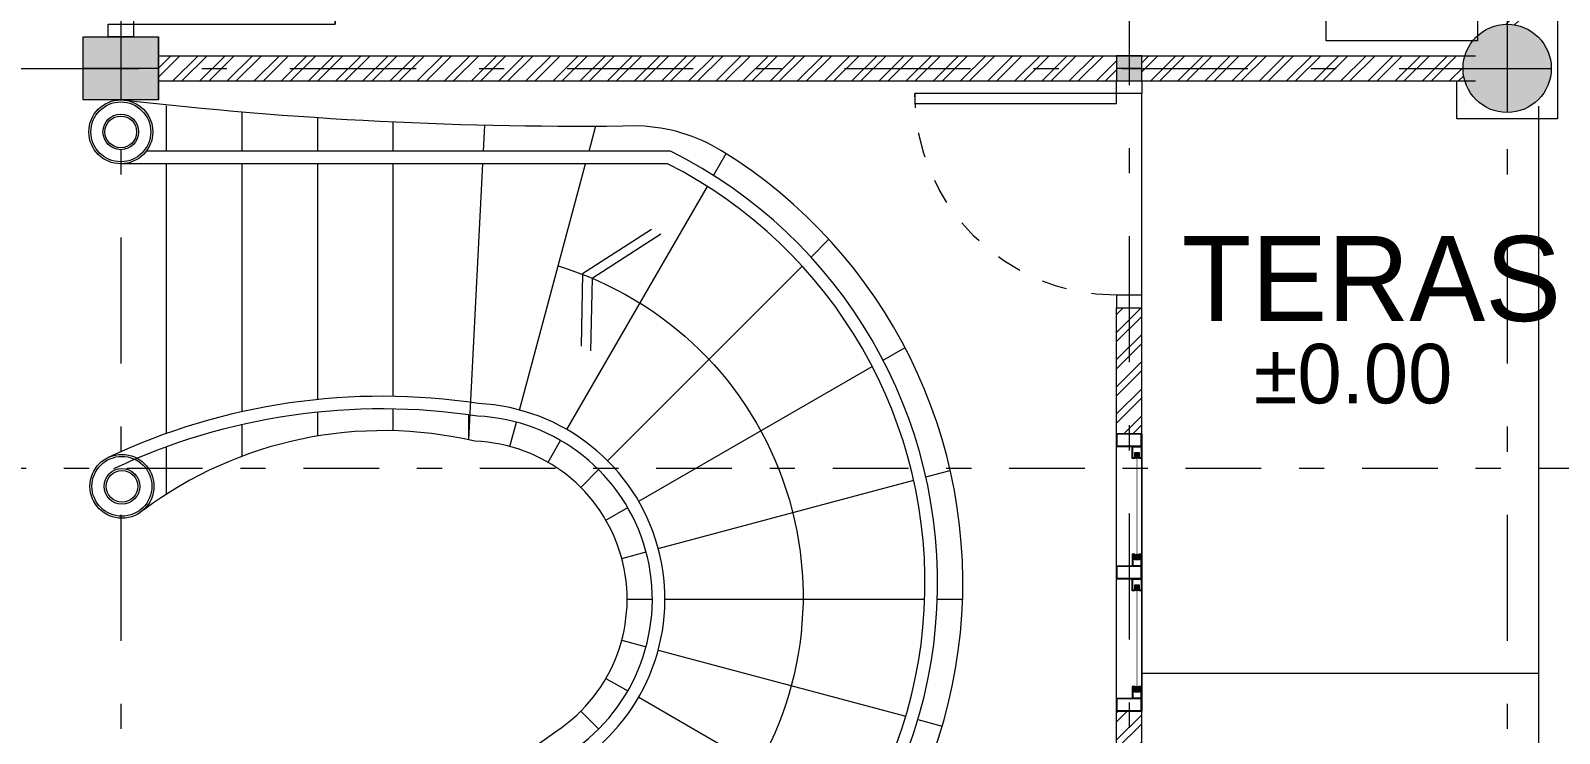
# Model space of a CAD drawing. Header units: millimetres. Extents: x -667 to -468, y -723 to -475.
# Drawn here: x -648.01 to -641.94, y -515.33 to -512.54 of the extents above; entities that cross this region are included whole.
import ezdxf

# ---------------------------------------------------------------- set-up
doc = ezdxf.new("R2010")
doc.units = ezdxf.units.MM
for name, pattern in [('CENTER', [2, 1.25, -0.25, 0.25, -0.25]), ('DASHDOT', [1, 0.5, -0.25, 0, -0.25]), ('HIDDEN', [0.375, 0.25, -0.125])]:
    doc.linetypes.add(name, pattern=pattern)
doc.layers.get('0').update_dxf_attribs({"lineweight": 9})
for name, color, linetype, lineweight in [('BLOCK', 231, 'Continuous', 5), ('COLUMN', 11, 'Continuous', 9), ('dinding', 36, 'Continuous', 9), ('DOOR', 6, 'Continuous', 5), ('Furniture', 172, 'Continuous', 0), ('GRID', 250, 'CENTER', 0), ('HIDDEN', 9, 'HIDDEN', 5), ('NOTASI', 250, 'Continuous', 5), ('pintu', 6, 'Continuous', 5), ('TEXT', 26, 'Continuous', 5)]:
    doc.layers.add(name, color=color, linetype=linetype, lineweight=lineweight)
doc.styles.get("Standard").update_dxf_attribs({"font": 'arial.ttf'})

# ---------------------------------------------------------------- blocks, each defined once
blk = doc.blocks.new('FFFF')
at = {"layer": 'NOTASI', "ltscale": 0.01}
h = blk.add_hatch(color=256, dxfattribs=at)
h.paths.add_polyline_path([(-508.3704, -250.991), (-508.4954, -250.991), (-508.4954, -251.141), (-508.3704, -251.141)])
h.paths.add_polyline_path([(-508.3704, -251.141), (-508.4954, -251.141), (-508.4954, -251.291), (-508.3704, -251.291)])
h.paths.add_polyline_path([(-508.4954, -251.141), (-508.6204, -251.141), (-508.6204, -251.291), (-508.4954, -251.291)])
h.paths.add_polyline_path([(-508.4954, -250.991), (-508.6204, -250.991), (-508.6204, -251.141), (-508.4954, -251.141)])
at = {"ltscale": 0.01}
for p, q in [((-508.3704, -250.991), (-508.6204, -250.991)), ((-508.4954, -250.991), (-508.4954, -251.291)), ((-508.6204, -251.141), (-508.3704, -251.141))]:
    blk.add_line(p, q, dxfattribs=at)
blk.add_lwpolyline([(-508.6204, -250.991), (-508.3704, -250.991), (-508.3704, -251.291), (-508.6204, -251.291)], close=True, dxfattribs=at)
blk = doc.blocks.new('32')
at = {"layer": 'NOTASI'}
h = blk.add_hatch(color=256, dxfattribs=at)
h.paths.add_polyline_path([(2106.8221, 191.4695), (2106.7721, 191.4695), (2106.7721, 191.4195), (2106.8221, 191.4195)])
h.paths.add_polyline_path([(2106.8721, 191.4695), (2106.8221, 191.4695), (2106.8221, 191.4195), (2106.8721, 191.4195)])
h.paths.add_polyline_path([(2106.8721, 191.4195), (2106.8221, 191.4195), (2106.8221, 191.3695), (2106.8721, 191.3695)])
h.paths.add_polyline_path([(2106.8221, 191.4195), (2106.7721, 191.4195), (2106.7721, 191.3695), (2106.8221, 191.3695)])
at = {"layer": 'BLOCK'}
for p, q in [((2106.8221, 191.4695), (2106.8221, 191.3695)), ((2106.7721, 191.4195), (2106.8721, 191.4195))]:
    blk.add_line(p, q, dxfattribs=at)
blk.add_lwpolyline([(2106.8721, 191.4695), (2106.7721, 191.4695), (2106.7721, 191.3695), (2106.8721, 191.3695)], close=True, dxfattribs=at)
blk = doc.blocks.new('*U583')
for points in [[(81023.4, 24533.4), (81023.4, 25333.4), (81063.4, 25333.4), (81063.4, 24533.4)], [(81023.4, 24533.4), (80973.4, 24533.4), (80973.4, 24433.4), (81023.4, 24433.4)], [(81873.4, 24433.4), (81823.4, 24433.4), (81823.4, 24533.4), (81873.4, 24533.4)]]:
    blk.add_lwpolyline(points, close=True)
at = {"layer": 'HIDDEN'}
blk.add_arc((81023.4, 24533.4), 800, 0, 90, dxfattribs=at)
blk = doc.blocks.new('*U579')
for points in [[(80973.4, 24533.4), (81023.4, 24533.4), (81023.4, 24433.4), (80973.4, 24433.4)], [(81823.4, 24433.4), (81873.4, 24433.4), (81873.4, 24533.4), (81823.4, 24533.4)], [(81823.4, 24433.4), (81823.4, 23633.4), (81783.4, 23633.4), (81783.4, 24433.4)]]:
    blk.add_lwpolyline(points, close=True)
at = {"layer": 'HIDDEN'}
blk.add_arc((81823.4, 24433.4), 800, 180, 270, dxfattribs=at)
blk = doc.blocks.new('kolommm bulat')
at = {"layer": 'NOTASI'}
h = blk.add_hatch(color=256, dxfattribs=at)
h.paths.add_polyline_path([(-808.9141, -494.9305), (-808.9141, -495.1055), (-808.7391, -495.1055, 0.414214)])
h.paths.add_polyline_path([(-808.9141, -494.9305, 0.414214), (-809.0891, -495.1055), (-808.9141, -495.1055)])
h.paths.add_polyline_path([(-808.9141, -495.1055), (-809.0891, -495.1055, 0.414214), (-808.9141, -495.2805)])
h.paths.add_polyline_path([(-808.7391, -495.1055), (-808.9141, -495.1055), (-808.9141, -495.2805, 0.414214)])
for p, q in [((-808.9141, -494.9305), (-808.9141, -495.2805)), ((-809.0891, -495.1055), (-808.7391, -495.1055))]:
    blk.add_line(p, q)
blk.add_circle((-808.9141, -495.1055), 0.175)
blk = doc.blocks.new('FCE')
h = blk.add_hatch()
h.set_pattern_fill('ANSI31', color=30, scale=0.02, angle=-180, style=0)
h.set_pattern_definition([(45, (-1849.7851361, -2568.5427676), (-0.0017677669529, 0.0017677669529), [])])
h.paths.add_polyline_path([(-655.011, -509.7223), (-655.009, -509.7223, -0.354282), (-655.007, -509.7193), (-655.027, -509.7193), (-655.027, -509.7273), (-655.011, -509.7273)])
h.paths.add_polyline_path([(-655.027, -509.7113), (-655.027, -509.7193), (-655.007, -509.7193, -0.354282), (-655.009, -509.7163), (-655.011, -509.7163), (-655.011, -509.7113)])
h = blk.add_hatch()
h.set_pattern_fill('ANSI31', color=30, scale=0.02, angle=-180, style=0)
h.set_pattern_definition([(135, (540.1511286, -2568.5427676), (0.0017677669529, 0.0017677669529), [])])
h.paths.add_polyline_path([(-654.623, -509.7223), (-654.625, -509.7223, 0.354282), (-654.627, -509.7193), (-654.607, -509.7193), (-654.607, -509.7273), (-654.623, -509.7273)])
h.paths.add_polyline_path([(-654.607, -509.7113), (-654.607, -509.7193), (-654.627, -509.7193, 0.354282), (-654.625, -509.7163), (-654.623, -509.7163), (-654.623, -509.7113)])
h = blk.add_hatch()
h.set_pattern_fill('ANSI31', color=30, scale=0.02, angle=-180, style=0)
h.set_pattern_definition([(45, (-1849.2601361, -2568.5427676), (-0.0017677669529, 0.0017677669529), [])])
h.paths.add_polyline_path([(-654.486, -509.7223), (-654.484, -509.7223, -0.354282), (-654.482, -509.7193), (-654.502, -509.7193), (-654.502, -509.7273), (-654.486, -509.7273)])
h.paths.add_polyline_path([(-654.502, -509.7113), (-654.502, -509.7193), (-654.482, -509.7193, -0.354282), (-654.484, -509.7163), (-654.486, -509.7163), (-654.486, -509.7113)])
h = blk.add_hatch()
h.set_pattern_fill('ANSI31', color=30, scale=0.02, angle=-180, style=0)
h.set_pattern_definition([(135, (540.6761286, -2568.5427676), (0.0017677669529, 0.0017677669529), [])])
h.paths.add_polyline_path([(-654.098, -509.7223), (-654.1, -509.7223, 0.354282), (-654.102, -509.7193), (-654.082, -509.7193), (-654.082, -509.7273), (-654.098, -509.7273)])
h.paths.add_polyline_path([(-654.082, -509.7113), (-654.082, -509.7193), (-654.102, -509.7193, 0.354282), (-654.1, -509.7163), (-654.098, -509.7163), (-654.098, -509.7113)])
for points in [[(-655.0545, -509.6381), (-655.1045, -509.6381), (-655.1045, -509.7381), (-655.0545, -509.7381)], [(-655.1045, -509.6381), (-654.0045, -509.6381), (-654.0045, -509.7381), (-655.1045, -509.7381)], [(-655.0565, -509.6401), (-655.1025, -509.6401), (-655.1025, -509.7361), (-655.0565, -509.7361)], [(-654.5295, -509.6381), (-654.5795, -509.6381), (-654.5795, -509.7381), (-654.5295, -509.7381)], [(-654.5315, -509.6401), (-654.5775, -509.6401), (-654.5775, -509.7361), (-654.5315, -509.7361)], [(-654.0045, -509.6381), (-654.0545, -509.6381), (-654.0545, -509.7381), (-654.0045, -509.7381)], [(-654.0065, -509.6401), (-654.0525, -509.6401), (-654.0525, -509.7361), (-654.0065, -509.7361)], [(-655.029, -509.7093), (-655.009, -509.7093), (-655.009, -509.7026), (-655.0525, -509.7026), (-655.0525, -509.7361), (-655.009, -509.7361), (-655.009, -509.7293), (-655.029, -509.7293)], [(-654.605, -509.7093), (-654.625, -509.7093), (-654.625, -509.7026), (-654.5815, -509.7026), (-654.5815, -509.7361), (-654.625, -509.7361), (-654.625, -509.7293), (-654.605, -509.7293)], [(-654.504, -509.7093), (-654.484, -509.7093), (-654.484, -509.7026), (-654.5275, -509.7026), (-654.5275, -509.7361), (-654.484, -509.7361), (-654.484, -509.7293), (-654.504, -509.7293)], [(-654.08, -509.7093), (-654.1, -509.7093), (-654.1, -509.7026), (-654.0565, -509.7026), (-654.0565, -509.7361), (-654.1, -509.7361), (-654.1, -509.7293), (-654.08, -509.7293)]]:
    blk.add_lwpolyline(points, close=True)
for points in [[(-655.009, -509.7133), (-655.009, -509.7113), (-655.009, -509.7163), (-655.009, -509.7113), (-655.007, -509.7113), (-655.007, -509.7006), (-655.0545, -509.7006), (-655.0545, -509.7381), (-655.007, -509.7381), (-655.007, -509.7273), (-655.009, -509.7273), (-655.009, -509.7223), (-655.009, -509.7273)], [(-655.009, -509.7223), (-655.011, -509.7223), (-655.011, -509.7273), (-655.027, -509.7273), (-655.027, -509.7113), (-655.011, -509.7113), (-655.011, -509.7163), (-655.009, -509.7163)], [(-654.625, -509.7133), (-654.625, -509.7113), (-654.625, -509.7163), (-654.625, -509.7113), (-654.627, -509.7113), (-654.627, -509.7006), (-654.5795, -509.7006), (-654.5795, -509.7381), (-654.627, -509.7381), (-654.627, -509.7273), (-654.625, -509.7273), (-654.625, -509.7223), (-654.625, -509.7273)], [(-654.625, -509.7223), (-654.623, -509.7223), (-654.623, -509.7273), (-654.607, -509.7273), (-654.607, -509.7113), (-654.623, -509.7113), (-654.623, -509.7163), (-654.625, -509.7163)], [(-654.484, -509.7133), (-654.484, -509.7113), (-654.484, -509.7163), (-654.484, -509.7113), (-654.482, -509.7113), (-654.482, -509.7006), (-654.5295, -509.7006), (-654.5295, -509.7381), (-654.482, -509.7381), (-654.482, -509.7273), (-654.484, -509.7273), (-654.484, -509.7223), (-654.484, -509.7273)], [(-654.484, -509.7223), (-654.486, -509.7223), (-654.486, -509.7273), (-654.502, -509.7273), (-654.502, -509.7113), (-654.486, -509.7113), (-654.486, -509.7163), (-654.484, -509.7163)], [(-654.1, -509.7133), (-654.1, -509.7113), (-654.1, -509.7163), (-654.1, -509.7113), (-654.102, -509.7113), (-654.102, -509.7006), (-654.0545, -509.7006), (-654.0545, -509.7381), (-654.102, -509.7381), (-654.102, -509.7273), (-654.1, -509.7273), (-654.1, -509.7223), (-654.1, -509.7273)], [(-654.1, -509.7223), (-654.098, -509.7223), (-654.098, -509.7273), (-654.082, -509.7273), (-654.082, -509.7113), (-654.098, -509.7113), (-654.098, -509.7163), (-654.1, -509.7163)]]:
    blk.add_lwpolyline(points)
at = {"color": 20, "const_width": 0.002}
for points in [[(-654.623, -509.7193), (-655.011, -509.7193)], [(-654.098, -509.7193), (-654.486, -509.7193)]]:
    blk.add_lwpolyline(points, dxfattribs=at)
for centre, start, end in [((-655.0062, -509.7166), 174.67337, 252.70675), ((-655.0062, -509.7221), 107.29325, 185.32663), ((-654.6279, -509.7166), 287.29325, 5.32663), ((-654.6279, -509.7221), 354.67337, 72.70675), ((-654.4812, -509.7166), 174.67337, 252.70675), ((-654.4812, -509.7221), 107.29325, 185.32663), ((-654.1029, -509.7166), 287.29325, 5.32663), ((-654.1029, -509.7221), 354.67337, 72.70675)]:
    blk.add_arc(centre, 0.00286, start, end)

msp = doc.modelspace()

# ---------------------------------------------------------------- hatches: boundary and pattern name
at = {"layer": 'NOTASI'}
h = msp.add_hatch(dxfattribs=at)
h.set_pattern_fill('ANSI32', color=256, scale=0.008, style=0)
h.paths.add_polyline_path([(-647.5983, -509.8131), (-647.6983, -509.8131), (-647.6983, -511.6631), (-647.5983, -511.6631)])
h.paths.add_polyline_path([(-643.6983, -512.6381), (-647.4983, -512.6381), (-647.4983, -512.7381), (-643.6983, -512.7381)])
h.paths.add_polyline_path([(-642.3233, -512.6881, -0.072565), (-642.316, -512.6381), (-643.5983, -512.6381), (-643.5983, -512.7381), (-642.316, -512.7381, -0.072565)])
h.paths.add_polyline_path([(-642.0983, -511.7381), (-642.1983, -511.7381), (-642.1983, -512.5204, -0.145898), (-642.0983, -512.5204)])
h.paths.add_polyline_path([(-642.0983, -509.8558, -0.145898), (-642.1983, -509.8558), (-642.1983, -510.6381), (-642.0983, -510.6381)])
h = msp.add_hatch(dxfattribs=at)
h.set_pattern_fill('ANSI32', color=256, scale=0.008, style=0)
h.paths.add_polyline_path([(-643.5983, -513.6381), (-643.6983, -513.6381), (-643.6983, -514.1381), (-643.5983, -514.1381)])
h.paths.add_polyline_path([(-643.5983, -515.2381), (-643.6983, -515.2381), (-643.6983, -515.5204, -0.145898), (-643.5983, -515.5204)])

# ---------------------------------------------------------------- linework, layer by layer
at = {"color": 1, "linetype": 'DASHDOT', "lineweight": 20, "ltscale": 0.6}
msp.add_line((-660.2238, -514.2738), (-640.2676, -514.2738), dxfattribs=at)
msp.add_lwpolyline([(-642.0983, -512.4881), (-641.9483, -512.4881), (-641.9483, -512.8881), (-642.3483, -512.8881), (-642.3483, -512.7381)])
at = {"layer": 'dinding'}
for p, q in [((-647.4983, -512.6381), (-642.2733, -512.6381)), ((-647.4983, -512.7381), (-642.2733, -512.7381)), ((-643.5983, -513.5881), (-643.5983, -512.7881)), ((-647.4672, -513.0167), (-647.4672, -512.8362)), ((-647.1672, -513.0167), (-647.1672, -512.8616)), ((-646.8672, -513.0167), (-646.8672, -512.8844)), ((-642.0233, -515.6881), (-642.0233, -512.8381)), ((-646.5672, -513.0167), (-646.5672, -512.9013)), ((-646.2089, -513.0167), (-646.2037, -512.9141)), ((-645.7908, -513.0167), (-645.764, -512.9167)), ((-647.4672, -514.1368), (-647.4672, -513.0667)), ((-647.1672, -514.0503), (-647.1672, -513.0667)), ((-646.8672, -514.002), (-646.8672, -513.0667)), ((-646.5672, -513.9895), (-646.5672, -513.0667)), ((-646.2672, -514.1621), (-646.2115, -513.0667)), ((-646.066, -514.0436), (-645.8042, -513.0667)), ((-645.2964, -513.1131), (-645.2463, -513.0264)), ((-645.8784, -514.1213), (-645.3214, -513.1564)), ((-645.8166, -513.5025), (-645.5435, -513.3258)), ((-645.7787, -513.5209), (-645.5055, -513.3442)), ((-644.9098, -513.4372), (-644.839, -513.3664)), ((-645.7174, -514.2448), (-644.9451, -513.4726)), ((-645.8166, -513.5025), (-645.8226, -513.7905)), ((-645.7787, -513.5209), (-645.7846, -513.8089)), ((-643.6983, -515.5381), (-643.6983, -513.6381)), ((-643.5983, -515.5381), (-643.5983, -513.6381)), ((-644.6239, -513.8459), (-644.5372, -513.7959)), ((-645.5938, -514.4059), (-644.6672, -513.8709)), ((-646.8672, -514.1468), (-646.8672, -514.0522)), ((-646.5672, -514.126), (-646.5672, -514.0395)), ((-646.2672, -514.1621), (-646.2672, -514.063)), ((-646.1048, -514.1885), (-646.0789, -514.0919)), ((-647.1672, -514.2271), (-647.1672, -514.1016)), ((-647.4672, -514.3772), (-647.4672, -514.1899)), ((-645.9534, -514.2512), (-645.9034, -514.1646)), ((-645.8234, -514.3509), (-645.7527, -514.2802)), ((-645.5161, -514.5934), (-644.5028, -514.3219)), ((-644.4545, -514.309), (-644.3578, -514.2831)), ((-645.7237, -514.4809), (-645.6371, -514.4309)), ((-645.661, -514.6323), (-645.5644, -514.6064)), ((-645.6396, -514.7947), (-645.5396, -514.7947)), ((-645.4896, -514.7947), (-644.4588, -514.7947)), ((-644.4088, -514.7947), (-644.3088, -514.7947)), ((-645.661, -514.9571), (-645.5644, -514.983)), ((-645.5161, -514.996), (-644.5344, -515.259)), ((-645.7237, -515.1085), (-645.6371, -515.1585)), ((-643.5983, -515.0881), (-642.0233, -515.0881)), ((-645.5938, -515.1835), (-644.7221, -515.6868)), ((-645.8234, -515.2385), (-645.7527, -515.3092)), ((-644.4861, -515.272), (-644.3895, -515.2979))]:
    msp.add_line(p, q, dxfattribs=at)
for points in [[(-646.8307, -517.4961, -0.153707), (-645.6202, -516.6181, 0.62445), (-645.2647, -513.015, 0.128278), (-645.5926, -512.9167, -0.032853), (-647.6483, -512.8131)], [(-647.0327, -517.3833, -0.101321), (-645.6745, -516.4783, 0.654208), (-645.4789, -513.0667), (-647.6483, -513.0667)], [(-646.9923, -517.4136, -0.100838), (-645.6564, -516.5249, 0.656307), (-645.4671, -513.0167), (-647.5474, -513.0167)], [(-645.9129, -513.4722, -0.522279), (-645.2209, -515.6119, -0.055928), (-646.5173, -516.4114, 0.045363), (-647.8607, -517.0048, 0.045363)], [(-647.6921, -516.2364, 0.090595), (-645.8354, -515.4414, 0.722711), (-646.2287, -514.018, 0.148646), (-647.6985, -514.232)], [(-647.7032, -516.1876, 0.090591), (-645.8631, -515.3998, 0.723972), (-646.2337, -514.0679, 0.148907), (-647.6772, -514.2773, 0.148907)], [(-647.7409, -515.9925, 0.14133), (-645.9185, -515.3165, 0.726986), (-646.2434, -514.1675, 0.220859), (-647.5589, -514.4406, 0.149483)]]:
    msp.add_lwpolyline(points, format="xyb", dxfattribs=at)
at = {"layer": 'dinding', "color": 0}
for centre, radius in [((-647.6483, -512.9399), 0.1268), ((-647.6483, -512.9399), 0.1188), ((-647.6483, -512.9399), 0.0708), ((-647.6483, -512.9399), 0.0628), ((-647.6439, -514.3464), 0.1268), ((-647.6439, -514.3464), 0.1188), ((-647.6439, -514.3464), 0.0708), ((-647.6439, -514.3464), 0.0628)]:
    msp.add_circle(centre, radius, dxfattribs=at)
at = {"layer": 'Furniture'}
msp.add_lwpolyline([(-642.266, -512.5791), (-642.866, -512.5791), (-642.866, -511.4892), (-642.266, -511.4892), (-642.266, -512.5791)], dxfattribs=at)
at = {"layer": 'GRID', "linetype": 'DASHDOT', "lineweight": 0}
for p, q in [((-647.6483, -503.4591), (-647.6483, -527.0326)), ((-642.1483, -503.4591), (-642.1483, -527.0326)), ((-643.6483, -512.2544), (-643.6483, -527.0326)), ((-662.3772, -512.6881), (-637.6281, -512.6881))]:
    msp.add_line(p, q, dxfattribs=at)

# ---------------------------------------------------------------- block references
at = {"layer": 'COLUMN'}
msp.add_blockref('kolommm bulat', (166.7658, -17.5826), dxfattribs=at)
for name, p, rotation in [('FFFF', (-396.5073, -1021.1835), 269.9999999998715), ('32', (-835.0678, 1594.134), 270)]:
    msp.add_blockref(name, p, dxfattribs=dict(at, rotation=rotation))
at = {"layer": 'DOOR', "xscale": -0.0009999999999763531, "yscale": 0.0009999999999763531, "zscale": 0.0009999999999763531, "rotation": 270}
for name, p in [('*U583', (-672.1317, -593.5364)), ('*U579', (-668.1317, -594.6114))]:
    msp.add_blockref(name, p, dxfattribs=at)
at = {"layer": 'pintu', "rotation": 90.00000000000001}
msp.add_blockref('FCE', (-1153.3364, 139.8664), dxfattribs=at)

# ---------------------------------------------------------------- texts
at = {"layer": 'TEXT', "insert": (-643.4389, -513.3531), "char_height": 0.3375, "width": 1.34779, "attachment_point": 1}
msp.add_mtext('{\\fAvantGarde Bk BT|b0|i0|c0|p34;TERAS}', dxfattribs=at)
at = {"layer": 'TEXT', "lineweight": 9, "insert": (-642.7598, -513.9009), "char_height": 0.236139, "attachment_point": 5}
msp.add_mtext('{\\fIrisUPC|b0|i0|c0|p34;%%P0.00}', dxfattribs=at)

doc.saveas('drawing.dxf')
